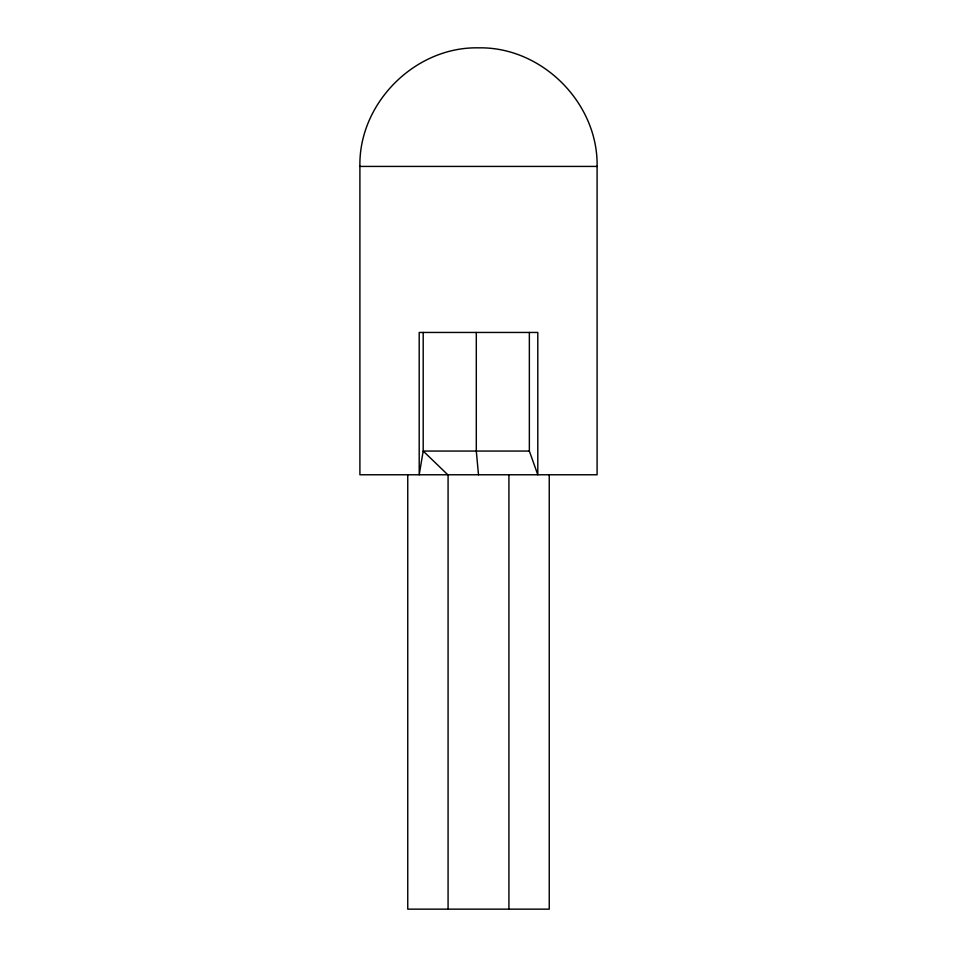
<?xml version="1.0" encoding="UTF-8"?>
<svg xmlns="http://www.w3.org/2000/svg" width="957" height="957" viewBox="0 0 957 957"><rect width="100%" height="100%" fill="white"/><g stroke="black" fill="none" stroke-linecap="round" stroke-linejoin="round"><path stroke-width="1.44" d="M359.904 166.422C358.564 103.045 415.099 46.522 478.476 47.85C541.889 46.51 598.304 103.045 597.096 166.422L597.096 474.768L359.904 474.768L359.904 166.422L597.096 166.422M529.353 451.058L423.197 451.058L419.202 474.768L419.202 332.45L537.798 332.45L537.798 474.768L529.353 451.058L529.353 332.45M447.804 474.768L423.197 451.058L423.197 332.45M478.5 474.768L476.299 451.058L476.299 332.45M549.246 474.768L549.246 909.15L407.754 909.15L407.754 474.768M508.921 474.768L508.921 909.15M448.079 474.768L448.079 909.15"/></g></svg>
